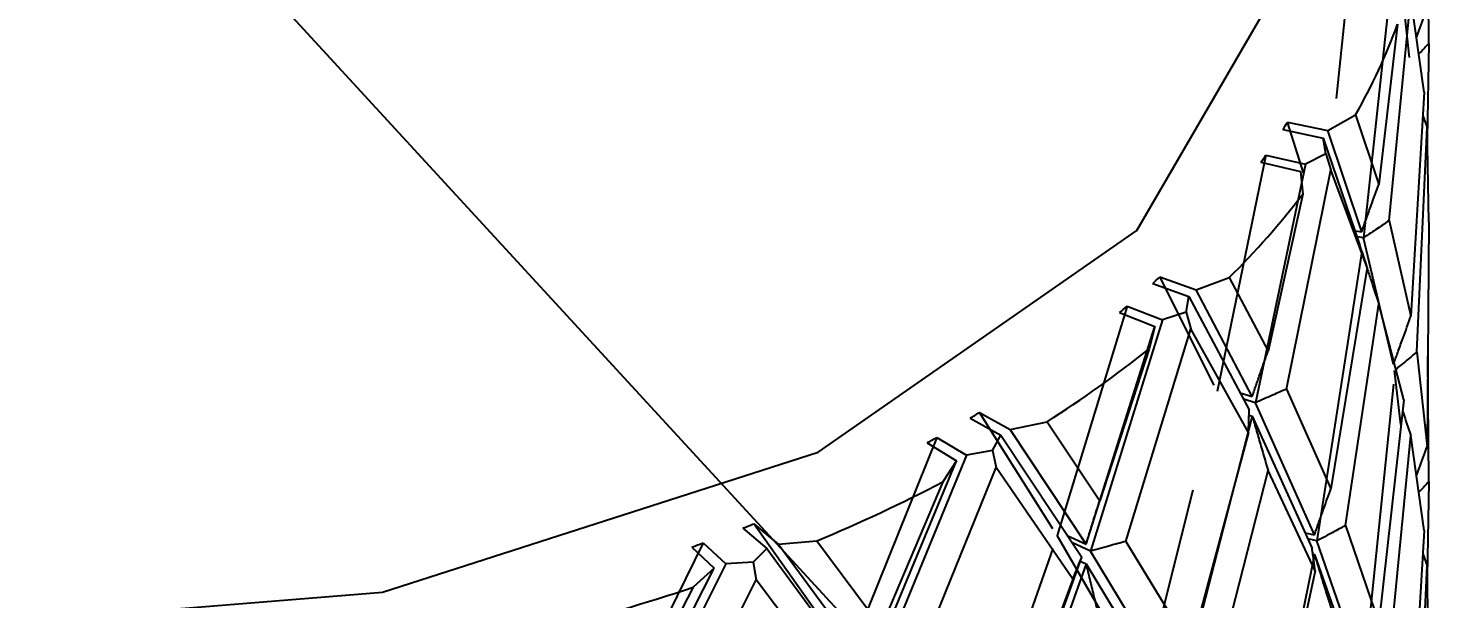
# Model space of a CAD drawing. Extents: x -0.6 to 13.4, y -11.2 to 0.
# Drawn here: x 10.0684 to 10.1863, y -5.8877 to -5.8405 of the extents above; entities that cross this region are included whole.
import ezdxf
from ezdxf import colors
from ezdxf.entities.mleader import LeaderData, LeaderLine
from ezdxf.math import Vec2, Vec3

# ---------------------------------------------------------------- set-up
doc = ezdxf.new("R2010")
doc.units = 0
doc.header["$LTSCALE"] = 0.5
doc.header["$MEASUREMENT"] = 0
doc.layers.add('FAB DWG', color=221, linetype='CONTINUOUS')
doc.layers.add('Mounting', color=4, linetype='CONTINUOUS')
doc.styles.get("Standard").update_dxf_attribs({"font": 'arial.ttf'})

msp = doc.modelspace()

# ---------------------------------------------------------------- linework, layer by layer
at = {"layer": 'Mounting', "linetype": 'Continuous', "lineweight": 25, "transparency": 16777216}
for p, q in [((10.18450276143798, -5.841757224563551), (10.18436977262506, -5.823161135442518)), ((10.18290889593111, -5.842909377395046), (10.18203770792529, -5.834751853547857)), ((10.17776886460946, -5.837349188617807), (10.17682917141029, -5.846312706974018)), ((10.18125276518809, -5.837702071811719), (10.17909690417765, -5.857831836779141)), ((10.18121874840161, -5.856415580680448), (10.18302947624926, -5.837921263886798)), ((10.18413751003706, -5.845779769034451), (10.18302947621622, -5.837921263694398)), ((10.18192413109229, -5.840153006200936), (10.18036358444272, -5.853431771522125)), ((10.18450276249997, -5.841757261831063), (10.18436977103121, -5.849577980861099)), ((10.18413750961552, -5.84577971385184), (10.18302947944842, -5.864338101046442)), ((10.17279406125824, -5.848270220437954), (10.17612820527251, -5.848951864651767)), ((10.17413832998164, -5.852457535004973), (10.17279406125824, -5.848270220437954)), ((10.17612819135135, -5.848951881779655), (10.17844693013274, -5.847642669447012)), ((10.17844692984841, -5.847642669291858), (10.18036359314878, -5.853431795675604)), ((10.18402133053901, -5.847725596148024), (10.18436977272926, -5.848706736238256)), ((10.17241932626348, -5.848871747418187), (10.1757421860431, -5.849571498913022)), ((10.17598557632131, -5.850871424264511), (10.17574218417133, -5.849571503103007)), ((10.17574218479932, -5.849571504732339), (10.17880160836553, -5.858467884815198)), ((10.17895051923905, -5.857333457289641), (10.17612819181046, -5.848951883304622)), ((10.18352626706123, -5.867280957842098), (10.18436977771783, -5.848706541638393)), ((10.18450275984355, -5.856527246780544), (10.18436978027623, -5.848706582587013)), ((10.17101696407445, -5.850980219476568), (10.16698114856051, -5.870571848062951)), ((10.17429761081472, -5.851743442842604), (10.17014032579131, -5.871490249822145)), ((10.17059804807978, -5.851571958364744), (10.17386608167027, -5.852352995394753)), ((10.17101696407445, -5.850980219476568), (10.17429760803286, -5.851743443075918)), ((10.17598557632131, -5.850871424264511), (10.17429761149965, -5.851743439239314)), ((10.17598557632131, -5.850871424264511), (10.1764012570824, -5.85219801813561)), ((10.17272594967152, -5.870359550639691), (10.17640125668396, -5.852198018936107)), ((10.17386609424561, -5.852352977995977), (10.17407137824777, -5.854221375691097)), ((10.17941242441221, -5.860306396511206), (10.17640125660829, -5.852198018737127)), ((10.1740713772808, -5.85422137914118), (10.17118598209694, -5.867230451835312)), ((10.1812187586893, -5.856415618636447), (10.18302948101335, -5.86433810949768)), ((10.18450275967146, -5.856527252773574), (10.1843697675022, -5.875123197927152)), ((10.17826922547077, -5.857228026426355), (10.17895053608747, -5.857333388110632)), ((10.1790968661478, -5.857831819242875), (10.178457421136, -5.857734793783251)), ((10.18158463249037, -5.868325909168732), (10.17909685547498, -5.857831888408185)), ((10.17895055556036, -5.858966718792445), (10.17523874396409, -5.882941146804811)), ((10.17891273192808, -5.858960840336337), (10.17895052243189, -5.858966684471326)), ((10.17895055556039, -5.858966718792217), (10.17917606344996, -5.85966993116034)), ((10.16221666243617, -5.861065647865161), (10.16523239082075, -5.862132477903003)), ((10.16673096185887, -5.870040314399262), (10.16221666243617, -5.861065647865161)), ((10.16523237103362, -5.86213249298612), (10.16797207251882, -5.861130127682841)), ((10.16797207223262, -5.861130127493126), (10.17118599736814, -5.867230477443243)), ((10.17941242291819, -5.860306341212407), (10.17640126401278, -5.878614856734387)), ((10.16163342127487, -5.861609063624897), (10.16463158901702, -5.862692251201878)), ((10.16988248935186, -5.870967350100614), (10.16523237175218, -5.862132494582539)), ((10.15950214477444, -5.863503183733371), (10.15369976711069, -5.882498023548578)), ((10.15950214477444, -5.863503183733371), (10.16243615392162, -5.864643390699811)), ((10.16440137377099, -5.863992970447043), (10.16463158567676, -5.862692255075686)), ((10.16463158664882, -5.862692256802077), (10.16962235195648, -5.872076964592978)), ((10.1776054019679, -5.881660892361893), (10.18036359361393, -5.863304956874359)), ((10.18243447397876, -5.871259349205189), (10.18036360626627, -5.863304998745676)), ((10.16243615767151, -5.86464339086271), (10.15645914193949, -5.88377544706583)), ((10.15887921415175, -5.864031723785004), (10.16179447135954, -5.865187841731867)), ((10.16440137377099, -5.863992970447043), (10.16243615869475, -5.864643387363031)), ((10.16440137377099, -5.863992970447043), (10.16477479938523, -5.86536743713863)), ((10.15610120765805, -5.883215128730626), (10.16179448905541, -5.865187829141504)), ((10.15939554130522, -5.882979716043465), (10.16477479892993, -5.865367437887343)), ((10.16179448992783, -5.865187826222282), (10.16132221345829, -5.867040028046517)), ((10.16955749811967, -5.873948594577129), (10.16477479881492, -5.865367437676795)), ((10.16132221219048, -5.867040031361014), (10.15723807408753, -5.879626329351424)), ((10.18352626461549, -5.867280941645731), (10.18436976495204, -5.87512315709337)), ((10.18450275704558, -5.878047049145422), (10.18442854372944, -5.867669118426136)), ((10.18220598019464, -5.873296377464968), (10.18167255391556, -5.868817283591184)), ((10.16887460240338, -5.870670885439978), (10.16988251942446, -5.870967283767854)), ((10.17272596873531, -5.870359590376154), (10.1764012675978, -5.878614865498022)), ((10.18158463392781, -5.869959140877867), (10.17909688673885, -5.894121331060759)), ((10.17014028764139, -5.871490227664779), (10.16915858707908, -5.871204894361298)), ((10.17503556496088, -5.882432176000719), (10.17014025841034, -5.871490294409497)), ((10.18243447530911, -5.871259355268492), (10.18036354309417, -5.889721609478883)), ((10.14649470336883, -5.872773781737536), (10.14903714475636, -5.874193064901803)), ((10.1472609602592, -5.872312227074573), (10.14982647121262, -5.873717617344582)), ((10.15335236144536, -5.881930239690575), (10.1472609602592, -5.872312227074573)), ((10.14982644642434, -5.873717629723728), (10.15286737251186, -5.873065919623443)), ((10.15286737223626, -5.873065919399593), (10.15723809525645, -5.87962635716984)), ((10.16988253738697, -5.872600616720504), (10.16385751200022, -5.895984404269399)), ((10.16960990974074, -5.872520415863946), (10.16988250682805, -5.87260057853608)), ((10.16988253738707, -5.872600616720391), (10.17482987933313, -5.883555880756404)), ((10.14834338834847, -5.875437741139237), (10.14903714009358, -5.874193068290154)), ((10.14903714136729, -5.874193070152771), (10.15574112802405, -5.884287186320606)), ((10.15610112268887, -5.88321518928943), (10.14982644737093, -5.873717631421144)), ((10.16955749561849, -5.873948539035965), (10.1647748100681, -5.891784276805836)), ((10.18121870585284, -5.892705402414848), (10.18302946664741, -5.874211191504884)), ((10.18413748790775, -5.882069518631354), (10.18302946180562, -5.874211165451712)), ((10.14372765956705, -5.87437076775835), (10.13641231150031, -5.892569881033339)), ((10.14292793937372, -5.874813009236973), (10.14536300946988, -5.876293680198742)), ((10.14372765956705, -5.87437076775835), (10.14618680362435, -5.875838125576124)), ((10.14834338834847, -5.875437741139237), (10.14618680949521, -5.875838122885014)), ((10.14834338834847, -5.875437741139237), (10.14865823547321, -5.876853953247206)), ((10.13820883603177, -5.893541636472335), (10.14536303213345, -5.876293670056597)), ((10.14618680817838, -5.875838126242741), (10.13865128600614, -5.894150506439743)), ((10.14536303321961, -5.876293667256178), (10.14423383702629, -5.878048723101955)), ((10.14181012611469, -5.893724515105362), (10.14865823498091, -5.876853953938422)), ((10.15500343872766, -5.886110133714183), (10.14865823483161, -5.876853953711844)), ((10.16663367175879, -5.895016115228799), (10.17118599818404, -5.877103638719731)), ((10.17510426937885, -5.885421335402796), (10.17118602037733, -5.877103682704785)), ((10.14423383551306, -5.878048726247769), (10.13912945092399, -5.890077644741012)), ((10.16495084622657, -5.878736417511547), (10.16088196941456, -5.894880672342225)), ((10.18450275637059, -5.878047026298688), (10.18436977162118, -5.885867950958144)), ((10.12766480716147, -5.881877950000288), (10.12964040530578, -5.883571299267103)), ((10.12858059067791, -5.881518428587682), (10.13058375906083, -5.883200956791214)), ((10.13598287016589, -5.891954973322598), (10.12858059067791, -5.881518428587682)), ((10.16058144011629, -5.89433250076398), (10.1536998556836, -5.882498024115861)), ((10.15454658291321, -5.882488573385658), (10.15610116467133, -5.883215127327574)), ((10.17424313859873, -5.882256617488139), (10.17503562101588, -5.882432188263337)), ((10.17760539564303, -5.8816608756335), (10.18036353048294, -5.889721567725417)), ((10.18413749051717, -5.882069545185345), (10.1830294782707, -5.900628074270628)), ((10.12438292915023, -5.883108005981157), (10.11587432649395, -5.900347232014994)), ((10.1234413709962, -5.883444620812028), (10.12528982973275, -5.885185132362636)), ((10.12438292915023, -5.883108005981157), (10.12625973172204, -5.884838384072452)), ((10.12851342581592, -5.884705523294684), (10.12964039952428, -5.883571302021906)), ((10.12964040104391, -5.883571304053973), (10.13776461266362, -5.894564904717399)), ((10.13058373035473, -5.883200965925383), (10.13379297798261, -5.882928393886701)), ((10.13820873110355, -5.893541685511906), (10.13058373148799, -5.883200967748962)), ((10.13379297772964, -5.882928393630806), (10.13912947706542, -5.890077675429296)), ((10.15335221366483, -5.883563710190614), (10.14551336976389, -5.905940278988766)), ((10.15645910533685, -5.883775420373951), (10.15493168177825, -5.883068412349971)), ((10.16354794652426, -5.895444330178137), (10.15645905882511, -5.883775482524086)), ((10.15939556831191, -5.882979758574592), (10.16477481551652, -5.891784286117442)), ((10.17523874422, -5.88294114683012), (10.17447714278352, -5.882774790207534)), ((10.17895055137605, -5.893622887450832), (10.17523876709031, -5.882941210095552)), ((10.12625973688121, -5.884838385328294), (10.11749504674712, -5.902161988064165)), ((10.12851342581592, -5.884705523294684), (10.12625973843407, -5.884838382144636)), ((10.12851342581592, -5.884705523294684), (10.12875593652512, -5.886155550588953)), ((10.14762384143397, -5.906793678006409), (10.15574117621867, -5.884287128192966)), ((10.1561011803384, -5.884848462320193), (10.14802626368186, -5.907376941690686)), ((10.15561986435458, -5.884623483854611), (10.15610115368459, -5.884848420665222)), ((10.15610118033854, -5.884848462320093), (10.16323612931704, -5.896536643002875)), ((10.17503556634996, -5.884065407881323), (10.17014030783947, -5.907779741956944)), ((10.17490373021701, -5.884036200097569), (10.175035566186, -5.884065407740508)), ((10.17503556634996, -5.884065407881323), (10.17880159541325, -5.894757369433094)), ((10.18402132657734, -5.884015220301379), (10.184369754755, -5.884996341554142)), ((10.1169874182668, -5.901495485954044), (10.12528985637353, -5.885185125211322)), ((10.12528985762593, -5.88518512255277), (10.12355309300099, -5.886766328057917)), ((10.15500343532861, -5.886110077815133), (10.14865824944165, -5.90327079440975)), ((10.17510427215352, -5.885421341715102), (10.17118590956811, -5.903520282884216)), ((10.18352627397078, -5.903570983146309), (10.18436977081204, -5.884996410190595)), ((10.18450275725696, -5.892817317086241), (10.18436976990638, -5.884996396067521)), ((10.12355309130848, -5.886766331009269), (10.11765154633338, -5.898127625370563)), ((10.12073827112795, -5.902124348547105), (10.12875593601738, -5.886155551219517)), ((10.13638632846971, -5.896259496304566), (10.1287559358403, -5.886155550973143))]:
    msp.add_line(p, q, dxfattribs=at)
at = {"layer": 'Mounting', "linetype": 'Continuous', "lineweight": 25, "transparency": 16777216, "flags": 128}
msp.add_lwpolyline([(9.982488141711258, -5.871538407024161), (10.01659654154666, -5.885023287414413), (10.05684201549711, -5.890486341471032), (10.09778918929771, -5.887189753471873), (10.1339079202306, -5.875578745893208), (10.16032017354247, -5.857221449647383), (10.17345882806821, -5.834597119313671), (10.17453765459474, -5.825626788293647)], dxfattribs=at)
at = {"layer": 'Mounting', "linetype": 'Continuous', "lineweight": 25, "transparency": 16777216}
for centre, radius, start, end in [((10.13559557598423, -5.823196212648895), 0.04933424550007259, 330.2954845502966, 339.8967867269674), ((10.12733555568705, -5.820368292699925), 0.05333847860845259, 327.6975683924631, 328.4588580716072), ((10.1241995352826, -5.818280413234476), 0.05710647044732312, 324.3400613463309, 325.0674838210687), ((10.11976606243604, -5.812425327573337), 0.06852719849087004, 314.7051069991347, 322.4163455277643), ((10.11018031243582, -5.805800401697454), 0.07590803090145198, 312.6746814939029, 313.2763880589985), ((10.10633390074686, -5.80147112261723), 0.08169968653117357, 310.0272566691022, 310.600179625605), ((10.1003330653907, -5.790411418490137), 0.09793681608911613, 302.4395982132153, 308.516482353108), ((10.09153627676703, -5.780666892468687), 0.107257203512522, 300.8237228634302, 301.301573203796), ((10.08798604200213, -5.774515520447096), 0.1143599507884899, 298.7134590304037, 299.1713128567422), ((10.08236203589217, -5.759273621955103), 0.1339240246571402, 292.5835804275129, 297.5157094601839), ((10.07597898087069, -5.748876177026219), 0.1426916124150442, 291.2366269122784, 291.6316692827522), ((10.07348035825494, -5.742211629212235), 0.149809414625254, 289.4811762683301, 289.8636044318466), ((10.06965681415058, -5.725602723571882), 0.1699368006918238, 284.2831238902305, 288.49094859773)]:
    msp.add_arc(centre, radius, start, end, dxfattribs=at)
for points, knots in [([(10.18349810790556, -5.841244938986577), (10.18356860172294, -5.84104708864227), (10.18385536422623, -5.840242251251965), (10.18414861444275, -5.839439155023953), (10.18436977599016, -5.838833481116424)], [0, 0, 0, 0, 0.2458264820732207, 1, 1, 1, 1]), ([(10.18450272021096, -5.841757498947331), (10.18427081553665, -5.842003064478305), (10.18400129892883, -5.842288457556748), (10.1837289592589, -5.842572953875731), (10.18369095335774, -5.842612656277453)], [0, 0, 0, 0, 0.860446694504769, 1, 1, 1, 1]), ([(10.17895053671106, -5.857333516301367), (10.17907864098491, -5.856972713711045), (10.17933484953444, -5.856251108525285), (10.1798041027963, -5.854949852111957), (10.18015001433994, -5.854011320915632), (10.1803635715922, -5.853431894911736)], [0, 0, 0, 0, 0.276737915087919, 0.5534758340930228, 1, 1, 1, 1]), ([(10.18121867039984, -5.856415847831755), (10.18090313719082, -5.856628102937336), (10.18039334195348, -5.856971035594924), (10.17968530095004, -5.857442664633837), (10.17929303225816, -5.857702149376209), (10.17909689708334, -5.857831892295678)], [0, 0, 0, 0, 0.4481630807123261, 0.7240803743192236, 1, 1, 1, 1]), ([(10.17941154289601, -5.860304022792192), (10.17932243646543, -5.860029985476899), (10.1791783036759, -5.85958672046867), (10.17897398639657, -5.858974789521227), (10.17885907277004, -5.858636869798445), (10.17880161571394, -5.858467909223037)], [0, 0, 0, 0, 0.4474121484621585, 0.723704906607556, 1, 1, 1, 1]), ([(10.17940174574278, -5.860371260812386), (10.17950936404138, -5.860703770987655), (10.17982600339958, -5.861682097256264), (10.18014981368283, -5.862659766962992), (10.18036356843807, -5.863305149644432)], [0, 0, 0, 0, 0.3398765687273247, 0.9999999999999999, 0.9999999999999999, 0.9999999999999999, 0.9999999999999999]), ([(10.18163440096598, -5.86818621174767), (10.18174886208364, -5.867864157880135), (10.1819943384041, -5.867173472693665), (10.18245746466692, -5.865890140899936), (10.18281113916576, -5.864930540036866), (10.1830294763148, -5.86433814076203)], [0, 0, 0, 0, 0.2505493370680744, 0.5373346915936769, 1, 1, 1, 1]), ([(10.16988251999969, -5.870967412031305), (10.1700006882282, -5.870621548430435), (10.17023702468694, -5.869929821223792), (10.17066988164804, -5.868683287180872), (10.17098896354211, -5.867785094755035), (10.17118595683068, -5.86723057291276)], [0, 0, 0, 0, 0.276737915087928, 0.5534758340930311, 1, 1, 1, 1]), ([(10.18352627043448, -5.867280887639907), (10.18325090093543, -5.867511011628338), (10.18280598869916, -5.867882821064995), (10.18222179062791, -5.868366095020022), (10.18191334033257, -5.868619389370451), (10.18177644340838, -5.868731806891248)], [0, 0, 0, 0, 0.4746074898710018, 0.7668194204468627, 1, 1, 1, 1]), ([(10.17272583830409, -5.870359806303796), (10.17234073746906, -5.870529560665318), (10.17171854441305, -5.870803826455898), (10.17085607544222, -5.871180187725528), (10.170378901314, -5.871386931715321), (10.17014031324162, -5.871490304147059)], [0, 0, 0, 0, 0.4481630807123801, 0.724080374319694, 1, 1, 1, 1]), ([(10.16955741754352, -5.873948712027314), (10.16956901394222, -5.873669122983969), (10.16958774981109, -5.873217401394498), (10.1696083700124, -5.872593477656608), (10.16961769981802, -5.872249153185294), (10.16962236474055, -5.87207699022207)], [0, 0, 0, 0, 0.4481630807122837, 0.7240803743194234, 1, 1, 1, 1]), ([(10.16988253738701, -5.872600616720291), (10.1700007089422, -5.873015979933385), (10.17023705205415, -5.873846706365271), (10.17066990282179, -5.875347743647282), (10.17098897524063, -5.876433523431999), (10.17118595392121, -5.877103827277622)], [0, 0, 0, 0, 0.2767522736947844, 0.5535045511952427, 1, 1, 1, 1]), ([(10.18233132826656, -5.87217890584914), (10.18234653570455, -5.87222384947863), (10.18257591015679, -5.872901736207382), (10.1828104683885, -5.87357884862881), (10.18302947549961, -5.87421106875702)], [0, 0, 0, 0, 0.0662996155373781, 1, 1, 1, 1]), ([(10.18349805497829, -5.877534526373765), (10.183568575659, -5.8773366045492), (10.18385535173392, -5.876531744989876), (10.1841486196402, -5.875728627738567), (10.1843697704691, -5.87512300386345)], [0, 0, 0, 0, 0.2459085219144093, 1, 1, 1, 1]), ([(10.17503556501259, -5.882432176129541), (10.17515938470099, -5.882078995731817), (10.17540702407952, -5.881372634931338), (10.17586055510814, -5.880099387541421), (10.17619487070124, -5.879181527099391), (10.17640125683796, -5.878614895824668)], [0, 0, 0, 0, 0.276756787784019, 0.553513579501475, 1, 1, 1, 1]), ([(10.18450274619651, -5.87804691976929), (10.18427084054609, -5.878292484970657), (10.18400129492426, -5.878577907187761), (10.1837289260598, -5.87886243385573), (10.18369089184429, -5.878902165814921)], [0, 0, 0, 0, 0.860357696960959, 1, 1, 1, 1]), ([(10.15610116517304, -5.883215255656339), (10.15620423283762, -5.882882812314094), (10.15641036816824, -5.882217925624872), (10.1567879109023, -5.881020550754741), (10.15706621773688, -5.880158596170418), (10.1572380375098, -5.879626446677392)], [0, 0, 0, 0, 0.2767379150879581, 0.5534758340932704, 1, 1, 1, 1]), ([(10.17760541201243, -5.881660822973629), (10.17725316663476, -5.881852879472063), (10.17668404667327, -5.882163183578029), (10.17589444836631, -5.882589526652595), (10.17545731309343, -5.882823937644261), (10.17523874453316, -5.882941143635477)], [0, 0, 0, 0, 0.448151400225168, 0.7240745338568932, 1, 1, 1, 1]), ([(10.1593954014394, -5.882979956467651), (10.15895756373277, -5.883099791044913), (10.15825016568027, -5.883293403301906), (10.15727096277465, -5.883558048011793), (10.15672973800923, -5.883703015513433), (10.15645912448291, -5.883775499570561)], [0, 0, 0, 0, 0.4481630807126974, 0.7240803743197107, 1, 1, 1, 1]), ([(10.17510427654136, -5.88542131968822), (10.17506517393086, -5.885142561466594), (10.17500199610718, -5.884692173690667), (10.17490950403726, -5.884070406361133), (10.17485642058715, -5.883727388816723), (10.1748298787499, -5.883555879319587)], [0, 0, 0, 0, 0.4481508116984331, 0.7240742395860463, 1, 1, 1, 1]), ([(10.15500334523294, -5.886110240605163), (10.15511540814848, -5.885838152785766), (10.15529646402148, -5.885398550644041), (10.1555413969149, -5.884790735464122), (10.15567456257408, -5.884455054825239), (10.15574114568506, -5.884287213796497)], [0, 0, 0, 0, 0.4481630807121137, 0.7240803743196266, 1, 1, 1, 1]), ([(10.15610118033847, -5.884848462319994), (10.15620425090458, -5.885277246169508), (10.15641039203823, -5.886134813874421), (10.15678792937027, -5.887685009625827), (10.15706622794048, -5.888807026175982), (10.15723803497211, -5.889499700711823)], [0, 0, 0, 0, 0.276752273694797, 0.5535045511952519, 1, 1, 1, 1]), ([(10.17503556634996, -5.884065407881323), (10.17515938574618, -5.884473451622398), (10.17540702454042, -5.885289539110417), (10.17586055533583, -5.886763745258918), (10.1761948700594, -5.887829741255629), (10.17640125606749, -5.888487823723651)], [0, 0, 0, 0, 0.2767561491582412, 0.5535123022841604, 1, 1, 1, 1])]:
    msp.add_open_spline(points, degree=3, knots=knots, dxfattribs=at)

# ---------------------------------------------------------------- leaders
at = {"layer": 'FAB DWG', "transparency": 16777216}
ml = msp.add_multileader_mtext('Standard', dxfattribs=at)
ml.set_content('HW00814', color=256)
ml.set_leader_properties()
ml.build(insert=Vec2(0, 0))
ml.multileader.update_dxf_attribs({"dogleg_length": 0.232326799887395, "arrow_head_size": 0.20000000025})
ctx = ml.context
ctx.base_point, ctx.char_height, ctx.arrow_head_size, ctx.landing_gap_size, ctx.plane_origin = Vec3(8.167092375717289, -5.658132274850473), 0.20000000025, 0.20000000025, 0.12000000015, Vec3(11.04861103198171, -6.067995839200606)
ctx.text_align_type = 2
notes = []
notes.append((ctx, [(1, (1, 1, 0), (9.923409875534261, -5.658132274850473), (-1, 0), 0.3097690669037381, [(0, [(10.75354657897829, -6.560342161453036)], 0, [])])]))
ctx.mtext.insert, ctx.mtext.width, ctx.mtext.defined_height, ctx.mtext.alignment, ctx.mtext.flow_direction = Vec3(9.56685590634374, -5.556426954123069), 2.307685319940183, 0.4260202611724038, 3, 5
for ctx, leaders in notes:
    for number, flags, end, landing, length, lines in leaders:
        leader = LeaderData()
        leader.index, (leader.has_last_leader_line, leader.has_dogleg_vector, leader.attachment_direction) = number, flags
        leader.last_leader_point, leader.dogleg_vector, leader.dogleg_length = Vec3(end), Vec3(landing), length
        for number, points, colour, breaks in lines:
            line = LeaderLine()
            line.index, line.vertices, line.color, line.breaks = number, Vec3.list(points), colors.encode_raw_color(colour), breaks
            leader.lines.append(line)
        ctx.leaders.append(leader)

doc.saveas('drawing.dxf')
